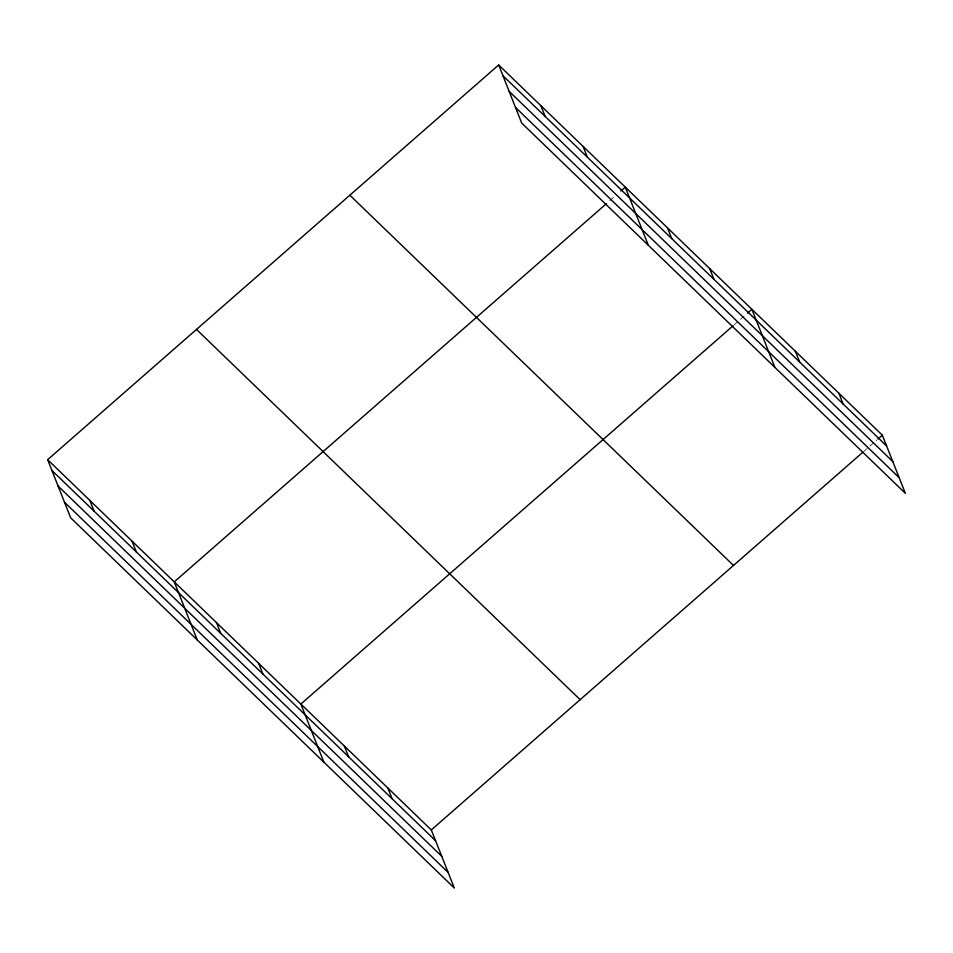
<?xml version="1.0" encoding="UTF-8"?>
<svg xmlns="http://www.w3.org/2000/svg" width="953" height="953" viewBox="0 0 953 953"><rect width="100%" height="100%" fill="white"/><g stroke="black" fill="none" stroke-linecap="round" stroke-linejoin="round"><path stroke-width="0.71" stroke-dasharray="4.76 3.57" d="M609.86 200.642L614.268 196.783M734.251 324.747L746.39 314.133M863.597 451.591L876.831 440.012"/><path stroke-width="1.43" d="M47.65 459.691L431.304 829.932L454.319 888.053L70.665 517.813L47.65 459.691L498.681 64.947L882.335 435.187L905.35 493.309L521.696 123.068L498.681 64.947M606.549 203.537L174.256 581.866L197.271 639.987M620.88 190.993L625.287 187.133L648.302 245.255M733.155 325.712L300.862 704.053L323.877 762.174M747.486 313.168L751.893 309.308L774.908 367.429M431.304 829.932L862.489 452.556M877.927 439.047L882.335 435.187M502.946 75.716L886.6 445.956M509.14 91.345L892.794 461.586M515.513 107.451L899.167 477.679M349.846 195.222L733.5 565.451M196.497 329.428L580.139 699.669M51.915 470.46L435.569 840.701M58.097 486.09L441.751 856.318M64.47 502.183L448.124 872.424M838.854 393.232L843.119 404.001M795.374 351.264L799.638 362.033M709.699 268.579L713.964 279.348M667.493 227.85L671.758 238.619M583.093 146.405L587.358 157.174M540.887 105.676L545.152 116.445M387.823 787.964L392.088 798.733M344.343 746.008L348.607 756.777M258.656 663.324L262.921 674.093M216.462 622.595L220.715 633.364M132.05 541.149L136.315 551.918M89.856 500.42L94.121 511.189"/></g></svg>
